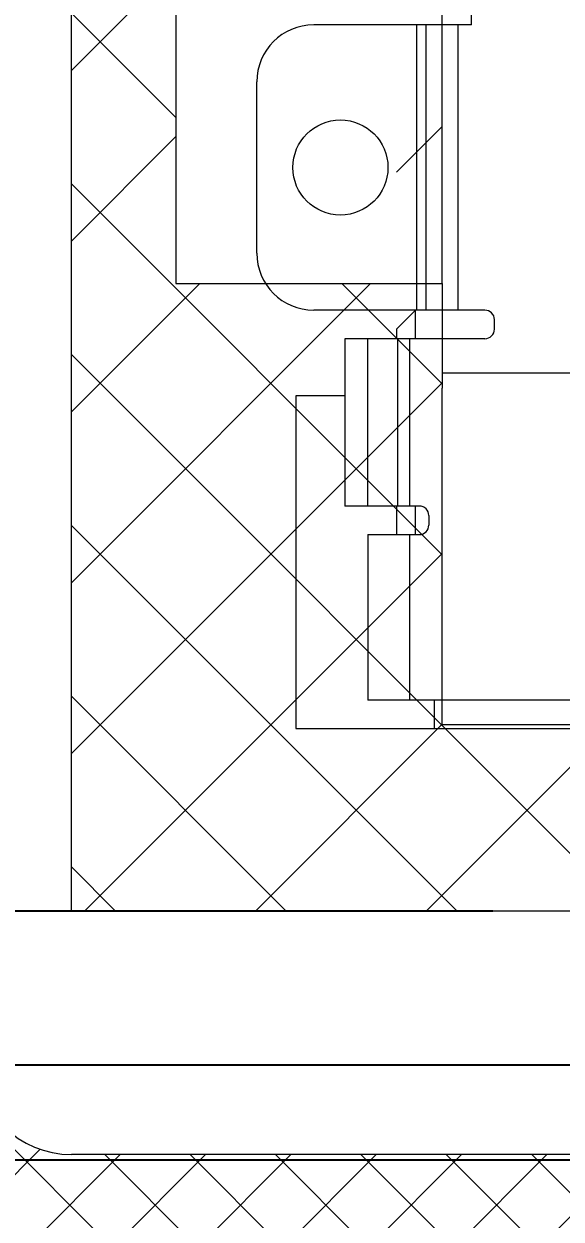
# Model space of a CAD drawing. Extents: x 6438 to 11432, y -3701 to -2371.
# Drawn here: x 11075.47 to 11078.29, y -3290.5 to -3284.22 of the extents above; entities that cross this region are included whole.
import ezdxf

# ---------------------------------------------------------------- set-up
doc = ezdxf.new("R2010")
doc.units = 0
doc.header["$LTSCALE"] = 3
doc.layers.get('DEFPOINTS').update_dxf_attribs({"linetype": 'CONTINUOUS', "lineweight": 9})
doc.layers.add('DIM', color=6, linetype='CONTINUOUS', lineweight=9)
doc.layers.add('LCD', color=4, linetype='CONTINUOUS', lineweight=9)
doc.layers.add('Lens', color=161, linetype='CONTINUOUS')
doc.layers.add('Sensor AA', color=180, linetype='CONTINUOUS')
doc.styles.add('宋体', font='arial.ttf')
doc.dimstyles.new('标注', dxfattribs={"dimtxt": 7, "dimasz": 7, "dimexe": 2, "dimexo": 2, "dimgap": 1, "dimtad": 1, "dimzin": 9, "dimdsep": 46, "dimtxsty": '宋体', "dimcen": 1, "dimadec": 0, "dimazin": 0, "dimtm": 0.05, "dimtfac": 1, "dimtmove": 0, "dimatfit": 3, "dimfxl": 0, "dimtolj": 1, "dimarcsym": 0})

# ---------------------------------------------------------------- blocks, each defined once
blk = doc.blocks.new('LCD背视图')
at = {"layer": 'LCD'}
h = blk.add_hatch(dxfattribs=at)
h.set_pattern_fill('ANSI37', color=256, scale=0.1)
h.set_pattern_definition([(135, (15648.00522, 12129.1224), (0.224506403, 0.224506403), []), (45, (15648.00522, 12129.1224), (0.224506403, -0.224506403), [])])
edge = h.paths.add_edge_path()
edge.add_line((12122.3361, -3359.0977), (12385.5361, -3359.0977))
edge.add_line((12385.5361, -3359.0977), (12385.5361, -3334.2977))
edge.add_line((12385.5361, -3334.2977), (12286.0861, -3334.2977))
edge.add_arc((12286.0861, -3334.7977), 0.5, 90, 180)
edge.add_line((12285.5861, -3334.7977), (12285.5861, -3350.2477))
edge.add_arc((12285.0861, -3350.2477), 0.5, 270, 360, ccw=False)
edge.add_line((12285.0861, -3350.7477), (12261.8861, -3350.7477))
edge.add_arc((12261.8861, -3350.2477), 0.5, 180, 270, ccw=False)
edge.add_line((12261.3861, -3350.2477), (12261.3861, -3334.7977))
edge.add_arc((12260.8861, -3334.7977), 0.5, 0, 90)
edge.add_line((12260.8861, -3334.2977), (12122.3361, -3334.2977))
edge.add_line((12122.3361, -3334.2977), (12122.3361, -3359.0977))
at = {"layer": 'LCD', "ltscale": 0.02}
h = blk.add_hatch(dxfattribs=at)
h.set_pattern_fill('ANSI37', color=256, scale=0.2, angle=180)
h.set_pattern_definition([(225, (12045.7346, -3215.1625), (0.4490128, -0.4490128), []), (315, (12045.7346, -3215.1625), (0.4490128, 0.4490128), [])])
h.paths.add_polyline_path([(12285.0861, -3349.4677), (12285.0861, -3342.7677), (12284.5361, -3342.7677), (12284.5361, -3344.2677), (12284.5361, -3346.1677), (12283.1361, -3346.1677), (12283.1361, -3346.7177), (12283.1361, -3348.4877), (12263.8361, -3348.4877), (12263.8361, -3346.7177), (12263.8361, -3346.1677), (12262.4361, -3346.1677), (12262.4361, -3344.2677), (12262.4361, -3342.7677), (12261.8861, -3342.7677), (12261.8861, -3349.4677)])
h = blk.add_hatch(dxfattribs=at)
h.set_pattern_fill('ANSI31', color=256, scale=0.3, angle=180)
h.set_pattern_definition([(225, (12045.7346, -3215.1625), (0.6735192, -0.6735192), [])])
edge = h.paths.add_edge_path()
edge.add_line((12285.0861, -3342.7677), (12261.8861, -3342.7677))
edge = h.paths.add_edge_path()
edge.add_line((12284.5361, -3344.2677), (12284.5361, -3342.7677))
edge = h.paths.add_edge_path()
edge.add_line((12284.5361, -3344.2677), (12283.1361, -3344.2677))
edge.add_line((12283.1361, -3344.2677), (12283.1361, -3346.1677))
edge.add_line((12283.1361, -3346.1677), (12283.1361, -3346.7177))
edge = h.paths.add_edge_path()
edge.add_line((12283.1361, -3346.6377), (12281.2861, -3346.6377))
edge.add_line((12281.2861, -3346.6377), (12281.2861, -3346.2477))
edge.add_line((12281.2861, -3346.2477), (12265.6861, -3346.2477))
edge.add_line((12265.6861, -3346.2477), (12265.6861, -3346.6377))
edge.add_line((12265.6861, -3346.6377), (12263.8361, -3346.6377))
edge = h.paths.add_edge_path()
edge.add_line((12263.8361, -3346.1677), (12263.8361, -3344.2677))
edge.add_line((12263.8361, -3344.2677), (12262.4361, -3344.2677))
edge.add_line((12262.4361, -3344.2677), (12262.4361, -3342.7677))
for p, q in [((12261.8861, -3349.4677), (12261.8861, -3342.7677)), ((12262.4361, -3344.2677), (12262.4361, -3346.1677)), ((12263.8361, -3346.1677), (12263.8361, -3344.2677)), ((12262.4361, -3346.1677), (12263.8361, -3346.1677)), ((12263.7511, -3346.1677), (12263.8361, -3346.1677)), ((12263.8361, -3346.1677), (12263.8361, -3346.7177)), ((12263.8361, -3346.6377), (12265.6861, -3346.6377)), ((12263.8361, -3348.4877), (12263.8361, -3346.7177)), ((12283.1361, -3348.4877), (12263.8361, -3348.4877)), ((12285.0861, -3349.4677), (12261.8861, -3349.4677))]:
    blk.add_line(p, q, dxfattribs=at)
at = {"layer": 'LCD'}
for p, q in [((12263.9911, -3344.8077), (12263.9911, -3344.5577)), ((12263.9911, -3344.8077), (12263.9911, -3344.5577)), ((12263.9911, -3344.8077), (12263.9911, -3344.5577)), ((12263.9911, -3344.8077), (12263.9911, -3344.5577)), ((12263.9911, -3344.8077), (12263.1611, -3344.8077)), ((12263.9911, -3344.8077), (12263.1611, -3344.8077)), ((12263.7011, -3344.8077), (12263.7011, -3346.3077)), ((12263.7011, -3344.8077), (12263.7011, -3346.3077)), ((12263.7011, -3344.8077), (12263.7011, -3346.3077)), ((12263.7011, -3344.8077), (12263.7011, -3346.3077)), ((12263.7511, -3344.8077), (12263.7511, -3346.3077)), ((12263.7511, -3344.8077), (12263.7511, -3346.3077)), ((12263.7511, -3344.8077), (12263.7511, -3346.3077)), ((12263.7511, -3344.8077), (12263.7511, -3346.3077)), ((12263.9211, -3346.3077), (12263.9211, -3344.8077)), ((12263.9211, -3346.3077), (12263.9211, -3344.8077)), ((12263.9211, -3346.3077), (12263.9211, -3344.8077)), ((12263.9211, -3346.3077), (12263.9211, -3344.8077)), ((12262.8611, -3346.0077), (12262.8611, -3345.1077)), ((12262.8611, -3346.0077), (12262.8611, -3345.1077)), ((12262.8611, -3346.0077), (12262.8611, -3345.1077)), ((12262.8611, -3346.0077), (12262.8611, -3345.1077)), ((12264.0611, -3346.3077), (12263.1611, -3346.3077)), ((12264.0611, -3346.3077), (12263.1611, -3346.3077)), ((12264.0611, -3346.3077), (12263.1611, -3346.3077)), ((12264.0611, -3346.3077), (12263.1611, -3346.3077)), ((12263.6961, -3346.3077), (12263.5961, -3346.4077)), ((12263.6961, -3346.3077), (12263.5961, -3346.4077)), ((12263.6961, -3346.3077), (12263.5961, -3346.4077)), ((12263.6961, -3346.3077), (12263.5961, -3346.4077)), ((12263.6961, -3346.4577), (12263.6961, -3346.3077)), ((12263.6961, -3346.4577), (12263.6961, -3346.3077)), ((12263.6961, -3346.4577), (12263.6961, -3346.3077)), ((12263.6961, -3346.4577), (12263.6961, -3346.3077)), ((12264.1111, -3346.4077), (12264.1111, -3346.3577)), ((12264.1111, -3346.4077), (12264.1111, -3346.3577)), ((12264.1111, -3346.4077), (12264.1111, -3346.3577)), ((12264.1111, -3346.4077), (12264.1111, -3346.3577)), ((12263.5961, -3346.4077), (12263.5961, -3346.4577)), ((12263.5961, -3346.4077), (12263.5961, -3346.4577)), ((12263.5961, -3346.4077), (12263.5961, -3346.4577)), ((12263.5961, -3346.4077), (12263.5961, -3346.4577)), ((12263.3251, -3346.4577), (12263.3251, -3347.3377)), ((12264.0611, -3346.4577), (12263.3251, -3346.4577)), ((12264.0611, -3346.4577), (12263.3251, -3346.4577)), ((12263.3251, -3346.4577), (12263.3251, -3347.3377)), ((12263.3251, -3346.4577), (12263.3251, -3347.3377)), ((12264.0611, -3346.4577), (12263.3251, -3346.4577)), ((12264.0611, -3346.4577), (12263.3251, -3346.4577)), ((12263.3251, -3346.4577), (12263.3251, -3347.3377)), ((12263.4454, -3347.3377), (12263.4454, -3346.4577)), ((12263.4454, -3347.3377), (12263.4454, -3346.4577)), ((12263.4454, -3347.3377), (12263.4454, -3346.4577)), ((12263.4454, -3347.3377), (12263.4454, -3346.4577)), ((12263.6017, -3346.4577), (12263.6017, -3347.3377)), ((12263.6017, -3346.4577), (12263.6017, -3347.3377)), ((12263.6017, -3346.4577), (12263.6017, -3347.3377)), ((12263.6017, -3346.4577), (12263.6017, -3347.3377)), ((12263.6661, -3347.3377), (12263.6661, -3346.4577)), ((12263.6661, -3347.3377), (12263.6661, -3346.4577)), ((12263.6661, -3347.3377), (12263.6661, -3346.4577)), ((12263.6661, -3347.3377), (12263.6661, -3346.4577)), ((12263.0661, -3346.7577), (12263.0661, -3348.5077)), ((12263.3251, -3346.7577), (12263.0661, -3346.7577)), ((12263.3251, -3346.7577), (12263.0661, -3346.7577)), ((12263.0661, -3346.7577), (12263.0661, -3348.5077)), ((12263.0661, -3346.7577), (12263.0661, -3348.5077)), ((12263.3251, -3346.7577), (12263.0661, -3346.7577)), ((12263.3251, -3346.7577), (12263.0661, -3346.7577)), ((12263.0661, -3346.7577), (12263.0661, -3348.5077)), ((12263.7161, -3347.3377), (12263.3251, -3347.3377)), ((12263.7161, -3347.3377), (12263.3251, -3347.3377)), ((12263.7161, -3347.3377), (12263.3251, -3347.3377)), ((12263.7161, -3347.3377), (12263.3251, -3347.3377)), ((12263.5961, -3347.3377), (12263.5961, -3347.4877)), ((12263.5961, -3347.3377), (12263.5961, -3347.4877)), ((12263.5961, -3347.3377), (12263.5961, -3347.4877)), ((12263.5961, -3347.3377), (12263.5961, -3347.4877)), ((12263.6961, -3347.4877), (12263.6961, -3347.3377)), ((12263.6961, -3347.4877), (12263.6961, -3347.3377)), ((12263.6961, -3347.4877), (12263.6961, -3347.3377)), ((12263.6961, -3347.4877), (12263.6961, -3347.3377)), ((12263.7661, -3347.3877), (12263.7661, -3347.4377)), ((12263.7661, -3347.3877), (12263.7661, -3347.4377)), ((12263.7661, -3347.3877), (12263.7661, -3347.4377)), ((12263.7661, -3347.3877), (12263.7661, -3347.4377)), ((12263.4461, -3347.4877), (12263.4461, -3348.3577)), ((12263.4461, -3347.4877), (12263.7161, -3347.4877)), ((12263.4461, -3347.4877), (12263.7161, -3347.4877)), ((12263.4461, -3347.4877), (12263.4461, -3348.3577)), ((12263.4461, -3347.4877), (12263.4461, -3348.3577)), ((12263.4461, -3347.4877), (12263.7161, -3347.4877)), ((12263.4461, -3347.4877), (12263.7161, -3347.4877)), ((12263.4461, -3347.4877), (12263.4461, -3348.3577)), ((12263.6661, -3348.3577), (12263.6661, -3347.4877)), ((12263.6661, -3348.3577), (12263.6661, -3347.4877)), ((12263.6661, -3348.3577), (12263.6661, -3347.4877)), ((12263.6661, -3348.3577), (12263.6661, -3347.4877)), ((12265.1861, -3348.3577), (12263.4461, -3348.3577)), ((12265.1861, -3348.3577), (12263.4461, -3348.3577)), ((12265.1861, -3348.3577), (12263.4461, -3348.3577)), ((12265.1861, -3348.3577), (12263.4461, -3348.3577)), ((12263.7961, -3348.5077), (12263.7961, -3348.3577)), ((12263.7961, -3348.5077), (12263.7961, -3348.3577)), ((12263.7961, -3348.5077), (12263.7961, -3348.3577)), ((12263.7961, -3348.5077), (12263.7961, -3348.3577)), ((12263.0661, -3348.5077), (12264.6861, -3348.5077)), ((12263.0661, -3348.5077), (12264.6861, -3348.5077)), ((12263.0661, -3348.5077), (12264.6861, -3348.5077)), ((12263.0661, -3348.5077), (12264.6861, -3348.5077)), ((12285.0861, -3350.7477), (12261.8861, -3350.7477))]:
    blk.add_line(p, q, dxfattribs=at)
blk.add_circle((12263.3011, -3345.5577), 0.25, dxfattribs=at)
blk.add_circle((12263.3011, -3345.5577), 0.25, dxfattribs=at)
blk.add_circle((12263.3011, -3345.5577), 0.25, dxfattribs=at)
blk.add_circle((12263.3011, -3345.5577), 0.25, dxfattribs=at)
for centre, radius, start, end in [((12263.1611, -3345.1077), 0.3, 90, 180), ((12263.1611, -3345.1077), 0.3, 90, 180), ((12263.1611, -3345.1077), 0.3, 90, 180), ((12263.1611, -3345.1077), 0.3, 90, 180), ((12263.1611, -3346.0077), 0.3, 180, 270), ((12263.1611, -3346.0077), 0.3, 180, 270), ((12263.1611, -3346.0077), 0.3, 180, 270), ((12263.1611, -3346.0077), 0.3, 180, 270), ((12264.0611, -3346.3577), 0.05, 0, 90), ((12264.0611, -3346.3577), 0.05, 0, 90), ((12264.0611, -3346.3577), 0.05, 0, 90), ((12264.0611, -3346.3577), 0.05, 0, 90), ((12264.0611, -3346.4077), 0.05, 270, 0), ((12264.0611, -3346.4077), 0.05, 270, 0), ((12264.0611, -3346.4077), 0.05, 270, 0), ((12264.0611, -3346.4077), 0.05, 270, 0), ((12263.7161, -3347.3877), 0.05, 0, 90), ((12263.7161, -3347.3877), 0.05, 0, 90), ((12263.7161, -3347.3877), 0.05, 0, 90), ((12263.7161, -3347.3877), 0.05, 0, 90), ((12263.7161, -3347.4377), 0.05, 270, 0), ((12263.7161, -3347.4377), 0.05, 270, 0), ((12263.7161, -3347.4377), 0.05, 270, 0), ((12263.7161, -3347.4377), 0.05, 270, 0), ((12261.8861, -3350.2477), 0.5, 180, 270)]:
    blk.add_arc(centre, radius, start, end, dxfattribs=at)
blk = doc.blocks.new('*D37')
at = {"layer": 'DEFPOINTS', "color": 0}
for p in [(11079.933, -3288.8815), (11064.9746, -3299.8215), (11079.933, -3299.8215)]:
    blk.add_point(p, dxfattribs=at)
at = {"layer": 'DIM', "color": 0, "lineweight": -2}
for p, q in [((11064.9746, -3281.8815), (11064.9746, -3231.6222)), ((11077.933, -3288.8815), (11062.9746, -3288.8815)), ((11064.9746, -3299.8215), (11064.9746, -3288.8815)), ((11077.933, -3299.8215), (11062.9746, -3299.8215)), ((11064.9746, -3306.8215), (11064.9746, -3313.8215))]:
    blk.add_line(p, q, dxfattribs=at)
at = {"layer": 'DIM', "color": 0}
for points in [[(11063.8079, -3281.8815), (11066.1413, -3281.8815), (11064.9746, -3288.8815)], [(11063.8079, -3306.8215), (11066.1413, -3306.8215), (11064.9746, -3299.8215)]]:
    blk.add_solid(points, dxfattribs=at)
at = {"layer": 'DIM', "color": 0, "insert": (11060.4006, -3244.0891), "char_height": 7, "attachment_point": 5, "rotation": 90, "style": '宋体'}
blk.add_mtext('\\A1;10.94', dxfattribs=at)

msp = doc.modelspace()

# ---------------------------------------------------------------- linework, layer by layer
at = {"layer": 'Lens'}
msp.add_lwpolyline([(11196.4765, -3289.6915), (10939.1565, -3289.6915), (10939.1565, -3144.5115), (11196.4765, -3144.5115)], close=True, dxfattribs=at)
at = {"layer": 'Sensor AA'}
msp.add_lwpolyline([(11196.9765, -3290.1915), (10938.6565, -3290.1915), (10938.6565, -3144.0115), (11196.9765, -3144.0115)], close=True, dxfattribs=at)

# ---------------------------------------------------------------- block references
at = {"layer": 'LCD'}
msp.add_blockref('LCD背视图', (-1186.1696, 60.5862), dxfattribs=at)

# ---------------------------------------------------------------- dimensions: what is measured, and where the dimension line sits
at = {"layer": 'DIM'}
dim = msp.add_linear_dim(base=(11064.9746, -3299.8215), p1=(11079.933, -3288.8815), p2=(11079.933, -3299.8215), angle=90, dimstyle='标注', dxfattribs=at)
dim.commit()
dim.dimension.update_dxf_attribs({"geometry": '*D37', "text_midpoint": (11064.9746, -3244.0891), "dimtype": 160})

doc.saveas('drawing.dxf')
